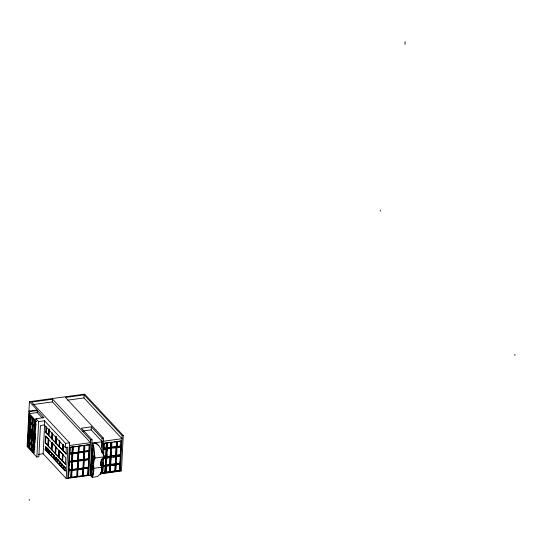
<?xml version="1.0" encoding="UTF-8"?>
<svg xmlns="http://www.w3.org/2000/svg" width="542" height="542" viewBox="0 0 542 542"><rect width="100%" height="100%" fill="white"/><g stroke="black" fill="none" stroke-linecap="round" stroke-linejoin="round"><path stroke-width="0.81" d="M92.553 466.987L92.594 466.079A15.549 5.671 82.2 0 1 94.498 458.613A18.591 6.782 82.2 0 0 91.463 465.707L92.614 466.94M100.69 472.549L100.602 474.209L100.29 473.871L121.462 470.984L123.258 435.497L84.674 394.129L29.431 401.669L27.1 446.594L36.856 457.055L38.855 456.784L40.44 425.49L44.315 424.962L65.386 447.563L67.804 447.231L66.219 478.525L90.304 475.239L92.242 477.312L97.56 476.587L100.195 473.993L101.632 470.808A11.05 9.316 45.1 0 0 101.76 467.231L100.737 464.148A8.096 6.822 45.1 0 1 100.914 461.222L102.289 458.681L104.741 456.73A39.302 33.123 45.1 0 1 100.229 447.821C98.969 444.88 95.48 442.611 92.275 443.146L91.916 442.8M27.859 441.954L29.126 443.309L28.916 447.468L27.649 446.113L29.39 411.642L28.895 411.114L37.181 409.982L29.431 401.669M28.834 446.967L27.994 446.066L28.204 441.906L29.044 442.807M29.532 441.994L28.265 440.632L28.543 435.206M28.604 433.925L28.265 433.973L29.871 435.28L28.604 433.925L28.889 428.309L30.156 429.664L28.55 428.356M30.223 428.437L28.956 427.082L29.248 421.303L30.088 422.204M29.295 420.355L28.95 420.402L30.562 421.71L29.295 420.355L29.586 414.637M29.525 435.328L29.81 429.711M28.902 421.351L30.169 422.706L29.878 428.485L28.611 427.13L28.956 427.082M30.216 421.757L30.508 416.039L29.241 414.684M29.302 446.588L29.471 443.261L29.126 443.309M29.573 441.215L29.688 438.891M29.871 435.28L30.115 430.463M30.427 424.311L30.515 422.658L30.169 422.706M30.562 421.71L30.765 417.631M33.123 451.567L31.314 450.043L31.524 445.883L33.333 447.407L32.777 451.615L29.295 447.882L29.505 443.722L29.851 443.674L29.641 447.834L31.294 449.603M33.184 440.179L32.208 439.135L31.931 444.562L33.401 446.134L33.055 446.181L29.573 442.448L29.844 437.021L31.497 438.79L31.219 444.216M30.196 430.124L31.843 431.893L31.558 437.509L29.912 435.741L30.196 430.124L31.639 431.256M30.548 423.119L32.202 424.887L31.91 430.666L30.257 428.898L30.894 423.072L30.603 428.851L32.256 430.619M32.249 423.939L30.596 422.171L30.887 416.452L32.54 418.221L32.249 423.939L32.595 423.891L30.941 422.123L31.233 416.405L32.886 418.173L32.54 418.221M31.565 444.169L29.918 442.401L30.189 436.974L31.843 438.742L31.497 438.79M31.355 436.872L30.257 435.693L30.542 430.077M30.948 449.65L31.158 445.49L29.505 443.722M33.983 434.609L33.394 439.474L31.924 437.902L32.188 431.845L31.843 431.893M34.214 430.104L34.376 426.805L32.567 425.274L34.031 426.852L33.739 432.631L32.269 431.053L32.906 418.614L34.37 420.186L34.078 425.904L32.615 424.332L34.424 425.856M31.653 449.996L31.87 445.836M33.739 439.427L32.269 437.855L32.554 432.231L32.208 432.279L35.487 435.382L35.284 439.393M33.597 432.055L32.615 431.005L32.913 425.233M32.96 424.284L33.245 418.566L34.227 419.616M29.214 500.32L29.268 499.304M32.777 451.615L32.987 447.455L31.524 445.883M33.055 446.181L33.326 440.754L31.863 439.183L31.585 444.609L31.931 444.562M33.394 439.474L34.024 433.81L33.042 432.76M33.225 452.089L33.435 447.929L34.803 448.979L33.78 447.882L33.225 452.089L34.248 453.187L35.989 418.715L43.929 417.631L37.337 410.558L29.39 411.642M34.945 446.161L34.519 447.753L33.502 446.662L33.773 441.229L35.142 442.279M34.857 441.046L33.841 439.955L34.126 434.332M34.823 427.279L34.532 433.058L35.555 434.156L35.21 434.203L34.187 433.105L34.478 427.326L35.501 428.424M36.057 424.162L35.548 427.475L34.525 426.385L34.817 420.667L36.185 421.71L34.817 420.667M34.864 447.712L33.848 446.615L34.119 441.181M35.203 440.998L34.187 439.908L34.471 434.284L35.487 435.382M35.894 427.428L34.871 426.337L35.162 420.619M42.181 417.896L37.229 412.584L37.337 410.558M36.856 457.055L38.658 421.574L35.989 418.715M44.315 424.962L44.525 420.775L38.658 421.574M66.219 478.525L43.136 453.776L44.593 425.016M62.696 461.201L62.35 461.249L62.689 454.487L63.035 454.44L62.696 461.201L65.806 464.535L45.23 442.895L45.575 436.141L48.57 438.932L48.224 438.979L47.886 445.741M63.502 444.792L63.204 450.707L66.334 454.061L45.765 432.421L46.063 426.459M45.257 446.432L65.338 467.963L65.182 471.005L45.101 449.474L45.603 446.384L45.447 449.426L46.497 450.551L46.151 450.598L46.307 447.557M47.703 445.124L45.575 442.848L45.921 436.093M49.031 429.271L48.733 435.185L46.111 432.374L46.368 427.211M46.497 450.551L46.612 448.275M46.68 450.748L46.836 447.706L46.334 450.795L47.852 452.008L47.506 452.055L48.008 448.966L47.222 448.126M48.387 435.233L48.685 429.318M48.922 428.681L48.577 435.436L52.14 438.837L51.795 438.884L52.093 432.97M47.852 452.008L47.967 449.724M48.231 445.693L48.529 439.779M48.035 452.204L48.191 449.162L47.689 452.252L49.39 453.654L49.044 453.701L49.539 450.612L49.39 453.654M48.468 445.951L48.807 439.189L48.462 439.237L48.123 445.991L51.727 449.44L51.382 449.487L51.72 442.726M48.922 435.395L49.22 429.481M49.6 453.878L49.756 450.836L49.254 453.925L51.578 456.005L51.233 456.052L51.734 452.963L51.578 456.005M69.423 445.538L90.48 442.658L52.472 401.907L52.615 399.203L31.551 402.076L69.559 442.834L67.777 477.976L70.968 477.543L71.327 470.497L68.868 470.659L68.549 476.919M52.269 433.16L51.971 439.074L55.901 442.875L55.555 442.922L55.901 436.161M52.14 438.837L52.398 433.769M51.612 453.248L51.456 456.289L53.794 458.376L53.448 458.424L53.943 455.334L53.794 458.376M51.727 449.44L52.066 442.678M52.317 439.027L52.615 433.112M51.964 449.697L52.31 442.943L51.964 442.99L51.619 449.745L55.514 453.505L55.169 453.552L55.508 446.791M51.802 456.242L51.957 453.2L53.943 455.334M54.037 458.64L54.193 455.598L53.848 455.646L53.692 458.681L55.745 460.47L55.894 457.428M56.083 436.357L55.738 443.119L59.369 446.594L59.024 446.642L59.329 440.727M55.901 442.875L56.158 437.807M55.514 453.505L55.853 446.743M56.083 443.071L56.388 437.157M55.399 460.517L55.548 457.475M55.697 453.695L56.036 446.94L55.691 446.987L55.352 453.742L58.854 457.082L58.509 457.13L58.848 450.368L59.193 450.321M55.961 460.707L56.117 457.665L55.616 460.754L57.587 462.448L57.242 462.495L57.743 459.406L57.499 462.766L59.695 464.704L59.349 464.751L59.85 461.662L59.695 464.704M57.845 462.719L57.994 459.677L57.648 459.724M59.539 440.951L59.234 446.865L62.96 450.443L62.615 450.49L62.913 444.576M59.369 446.594L59.627 441.527M59.579 446.818L59.837 441.75M59.125 457.373L59.464 450.612L59.119 450.659L58.78 457.421L62.465 460.951L62.804 454.196L59.464 450.612M59.749 461.974L59.6 465.016L61.639 466.791L61.293 466.838L61.449 463.796M59.945 464.968L60.094 461.926L61.795 463.749M61.68 466.032L61.754 464.508M61.89 467.062L62.045 464.02L61.7 464.067L61.544 467.109L63.712 469.006L63.367 469.054L63.516 466.012M62.12 460.998L62.459 454.243M63.157 444.84L62.858 450.754L63.204 450.707M63.936 469.25L64.091 466.208L63.59 469.297L65.528 470.957M65.386 447.563L65.602 443.37L44.525 420.775M65.46 464.582L65.799 457.821L45.575 436.141M65.989 454.108L66.327 447.346M71.361 469.792L71.612 461.892L71.361 469.792L69.044 470.11L68.976 468.403M69.098 466.079L69.295 462.211L69.044 470.11M70.487 453.803L72.174 453.749L71.795 461.208L69.335 461.371L69.505 458.058M69.627 455.571L69.715 453.911L69.478 461.527M69.749 453.248L70.053 447.252L72.371 446.933L72.208 453.085L69.749 453.248L72.208 453.085M68.868 470.659L68.509 477.705L70.968 477.543M69.891 453.403L70.053 447.252M70.826 477.387L71.185 470.341M71.795 461.208L72.032 453.593M72.066 452.936L72.371 446.933M77.025 476.716L77.242 469.514L77.025 476.716L71.707 477.441L71.679 474.934M71.801 472.59L71.923 470.239L76.483 469.616M72.1 469.69L72.35 461.791L77.811 461.215L77.418 468.966L72.1 469.69L72.228 464.115M77.852 460.382L78.089 452.766L77.852 460.382L72.391 460.957L72.77 453.491L77.33 452.875M72.919 450.585L73.109 446.832L72.946 452.99L78.265 452.258L78.57 446.262L73.868 446.73M71.707 477.441L71.923 470.239M72.533 461.106L72.77 453.491M77.418 468.966L77.669 461.066M78.265 452.258L78.427 446.107M77.777 470.998L77.858 469.433L83.122 468.884L82.763 475.93L77.648 476.628L77.621 474.128M83.156 468.18L83.407 460.28L83.156 468.18L78.041 468.884L78.17 463.302M78.333 460.144L78.705 452.685L83.827 451.987L83.59 459.602L78.333 460.144L83.59 459.602M78.854 449.772L79.044 446.025L84.159 445.328L84.003 451.479L78.739 452.021L84.003 451.479M77.648 476.628L77.858 469.433M78.041 468.884L78.285 460.978M78.475 460.3L78.705 452.685M78.881 452.177L79.044 446.025M103.326 441.242L121.97 438.695L83.963 397.943L84.112 394.901L65.467 397.442L103.481 438.2L102.729 453.071M82.763 475.93L82.973 468.728M83.448 459.447L83.827 451.987M83.861 451.323L84.159 445.328M52.615 399.203L90.622 439.955L88.841 475.104L83.36 475.849L83.576 468.647L88.238 468.186L87.879 475.232L88.095 468.031M83.725 465.625L84.003 460.199L86.259 459.894M86.679 451.594L89.084 451.439L88.705 458.905L84.186 459.521L84.173 456.879M84.295 454.392L84.423 451.906L84.186 459.521M89.118 450.781L89.281 444.623L89.118 450.781L84.599 451.398L84.688 446.743M83.36 475.849L83.576 468.647M88.271 467.482L88.664 459.738L88.271 467.482L83.753 468.098L84.003 460.199M84.599 451.398L84.762 445.246M88.705 458.905L88.942 451.29M101.7 452.584L102.248 441.771L91.171 429.894L91.327 426.859L81.314 428.221L92.072 439.758L90.304 475.239M100.71 465.558L100.792 463.891M101.639 447.252L102.086 438.39L91.327 426.859M101.022 465.896L101.361 459.237M102.472 458.139L101.7 473.342L120.344 470.802L122.126 435.653L84.112 394.901M102.695 471.066L102.933 466.472C109.26 462.57 102.519 482.346 105.243 466.154M103.265 459.914L103.339 458.329L105.798 458.166L105.439 465.3L102.98 465.463L103.143 462.292M103.488 455.47L103.651 452.299M103.854 448.248L104.111 443.2L106.422 442.889L106.313 448.085L103.854 448.248L106.313 448.085M117.932 441.317L121.171 441.046L119.68 470.442L102.763 472.753L103.549 457.211L105.866 456.892L106.266 448.966L103.807 449.128L106.266 448.966M103.63 455.626L104.111 443.2M105.439 465.3L105.656 458.01M105.866 456.892L106.124 448.817M106.171 447.929L106.422 442.889M106.293 466.012L106.13 472.299L106.293 466.012L107.641 465.829M106.503 461.831L106.706 457.868L110.073 457.407L109.857 464.697L110.073 457.407M113.773 447.773L116.232 447.611L115.832 455.537L106.916 456.75L106.889 454.223M107.052 451.052L107.174 448.668L110.683 448.363L110.277 456.296L110.534 448.214M107.214 447.787L107.472 442.739L110.839 442.286L110.724 447.482L107.214 447.787L110.724 447.482M116.273 458.925L116.395 456.547L120.405 456.174L120.039 463.308L106.489 465.158L106.706 457.868M106.916 456.75L107.174 448.668M107.363 447.943L107.472 442.739M109.349 471.682L109.66 465.551L109.491 471.838L105.981 472.143M110.582 447.326L110.839 442.286M110.297 470.795L110.575 465.429L115.209 464.799L115.04 471.079L115.209 464.799M110.825 460.456L110.981 457.285L110.764 464.575L110.704 462.834M111.367 449.67L111.449 448.085L111.191 456.168L111.252 452.048M111.638 447.36L111.754 442.157L111.638 447.36L116.279 446.723L116.53 441.676L114.071 441.838M110.575 465.429L110.263 471.56L114.897 470.923M115.622 456.649L115.405 463.945L115.622 456.649L113.305 456.967M115.832 455.537L116.09 447.455M116.279 446.723L116.388 441.527M115.71 470.056L115.981 464.69L119.077 464.27M116.537 456.703L116.178 463.837L116.117 462.096M116.862 447.346L120.873 446.974L120.466 454.901L116.605 455.429L116.659 451.31M117.052 446.622L117.16 441.418L117.052 446.622L120.913 446.093L121.029 440.89M115.981 464.69L115.67 470.822L119.68 470.442M116.605 455.429L117.004 447.502M119.538 470.293L119.992 464.318L116.124 464.846M380.308 211.095L380.355 210.086M404.976 44.383L405.111 41.68M514.846 355.356L514.9 354.346M33.035 404.562L52.472 401.907M67.75 400.152L83.963 397.943M37.229 412.584L29.288 413.668L35.887 420.748M30.596 422.171L30.941 422.123M34.525 426.385L34.871 426.337M34.031 426.852L34.376 426.805M30.257 428.898L30.603 428.851M32.269 431.053L32.615 431.005M34.187 433.105L34.532 433.058M45.785 432.035L46.131 431.988M45.765 432.421L46.111 432.374M29.912 435.741L30.257 435.693M31.924 437.902L32.269 437.855M82.831 431.039L91.171 429.894M28.265 440.632L27.92 440.68L29.187 442.042L29.464 436.608L28.198 435.253M33.841 439.955L34.187 439.908M29.573 442.448L29.918 442.401M45.23 442.895L45.575 442.848M27.649 446.113L27.994 446.066M33.502 446.662L33.848 446.615M29.295 447.882L29.641 447.834M32.987 447.455L33.333 447.407M65.602 443.37L69.559 442.834M90.622 439.955L92.072 439.758M102.086 438.39L103.481 438.2M122.126 435.653L123.258 435.497M45.101 449.474L45.447 449.426M102.248 441.771L93.732 442.949A5.359 4.438 -43 0 1 98.116 445.239M86.266 445.036L88.529 444.731M70.196 447.407L72.513 447.089M73.251 446.987L78.57 446.262M79.186 446.174L84.308 445.477M84.904 445.395L89.423 444.779M104.254 443.356L121.171 441.046M38.421 454.42L43.136 453.776M111.496 447.204L116.13 446.574M116.903 446.466L120.771 445.937M78.123 452.109L72.946 452.99M84.457 451.242L88.976 450.626M117.634 447.245L119.951 446.926M107.316 448.823L116.232 447.611M69.857 454.067L72.174 453.749M72.913 453.647L78.231 452.922M78.847 452.834L83.969 452.136M84.566 452.055L89.084 451.439M69.335 461.371L71.652 461.059M72.391 460.957L77.709 460.233M84.044 459.365L88.563 458.749M92.242 477.312A15.549 5.671 82.2 0 0 93.834 468.308A11.382 4.153 82.2 0 1 95.107 458.051L104.741 456.73L103.041 454.901M104.179 456.953L105.724 456.743M106.774 456.601L110.134 456.14M111.049 456.012L115.69 455.382M116.462 455.273L120.324 454.752M79.749 460.781L82.675 460.382M69.437 462.36L71.754 462.048M72.492 461.947L77.811 461.215M78.427 461.134L83.549 460.436M84.145 460.354L88.664 459.738M117.167 456.439L119.484 456.127M105.798 458.166L103.339 458.329M106.849 458.024L110.216 457.563M111.13 457.441L115.764 456.804M65.338 467.963L65.684 467.915L64.091 466.208M68.902 469.955L71.219 469.636M71.957 469.541L77.276 468.81M77.892 468.728L83.014 468.031M88.129 467.333L83.753 468.098M102.98 465.463L105.297 465.151M109.708 464.548L106.489 465.158M110.622 464.419L115.263 463.789M116.035 463.681L119.897 463.153M69.01 470.808L71.327 470.497M72.066 470.395L77.384 469.67M78.001 469.582L83.122 468.884M83.719 468.803L88.238 468.186M105.392 466.31L102.933 466.472M106.435 466.167L109.802 465.707M110.717 465.585L115.351 464.948M93.834 468.308L101.76 467.231M104.938 472.285L102.763 472.753M71.564 477.285L76.883 476.56M77.499 476.472L82.621 475.774M83.217 475.693L87.736 475.077M52.31 442.943L55.352 446.202M48.191 449.162L49.539 450.612M49.756 450.836L51.734 452.963M56.117 457.665L57.743 459.406M57.994 459.677L59.39 461.167M33.773 441.229L34.796 442.326M92.275 443.146A5.359 1.958 82.2 0 1 94.064 448.661A44.525 16.246 82.2 0 0 95.107 458.051M92.275 444.332L92.174 450.849A4.329 1.579 82.2 0 1 93.319 448.085A2.446 0.894 82.2 0 0 92.275 444.332M91.801 450.497L91.015 466.039A28.048 10.23 82.2 0 0 91.801 450.497M93.461 457.821L91.3 464.623A18.536 6.761 82.2 0 0 91.971 451.445A10.528 3.841 82.2 0 0 93.461 457.821M93.515 449.176A22.832 8.326 82.2 0 0 94.559 457.34A4.499 1.64 82.2 0 1 92.323 452.238A3.665 1.335 82.2 0 1 93.515 449.176M92.553 475.727A11.274 4.112 82.2 0 0 93.068 465.585A7.954 2.9 82.2 0 1 91.686 469.907A4.404 1.606 82.2 0 0 90.981 474.04A2.371 0.867 82.2 0 0 91.713 475.957A2.371 0.867 82.2 0 0 92.553 475.727M91.361 466.52A2.283 0.833 82.2 0 0 91.178 470.07A9.966 3.638 82.2 0 1 92.506 467.062A3.184 1.159 82.2 0 1 91.361 466.52M91.036 472.888A2.825 1.03 82.2 0 0 91.523 475.348A1.701 0.623 82.2 0 0 92.492 475.395A12.703 4.634 82.2 0 0 92.817 468.972A7.622 2.778 82.2 0 1 91.835 470.151A3.76 1.369 82.2 0 0 91.036 472.888"/></g></svg>
